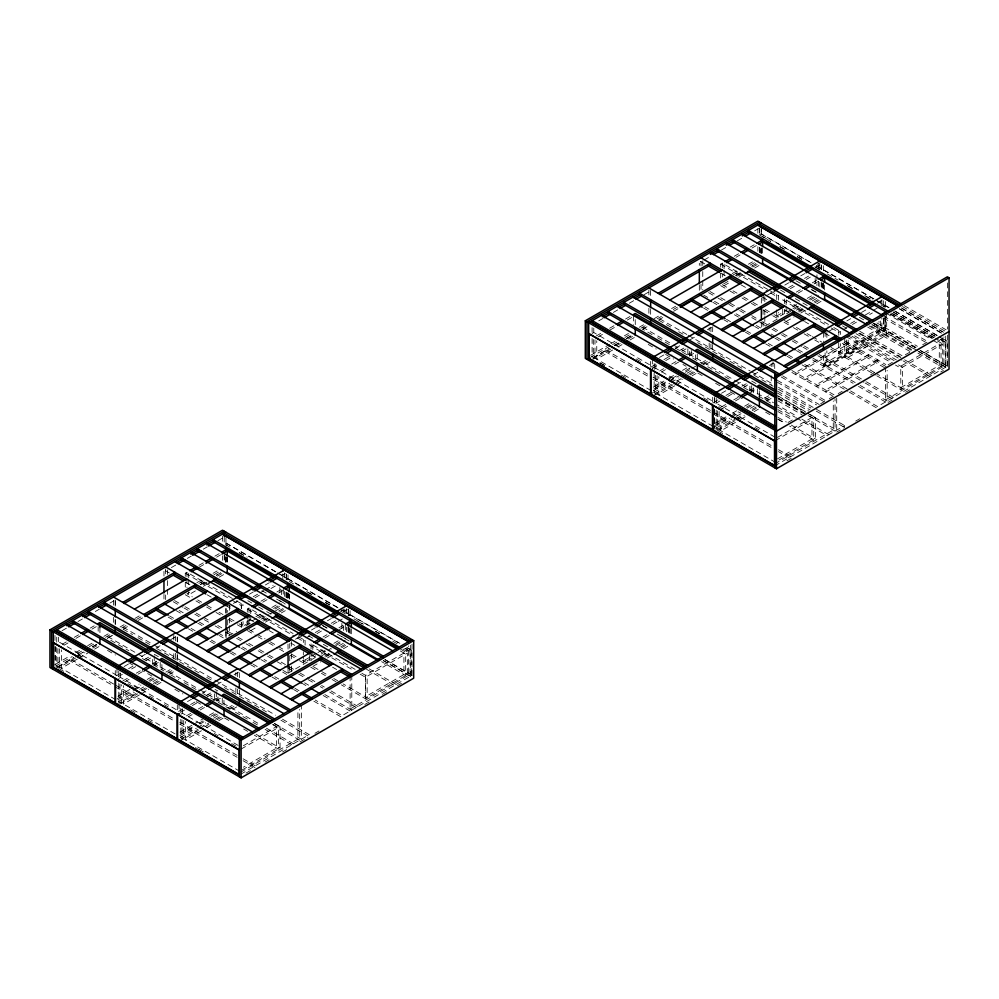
<?xml version="1.0" encoding="UTF-8"?>
<svg xmlns="http://www.w3.org/2000/svg" width="999" height="999" viewBox="0 0 999 999"><rect width="100%" height="100%" fill="white"/><g stroke="black" fill="none" stroke-linecap="round" stroke-linejoin="round"><path stroke-width="0.75" stroke-dasharray="5 3.75" d="M62.063 630.706L67.383 627.634M78.022 621.49L83.342 618.418M95.317 611.5L99.313 609.203M109.952 603.059L113.948 600.749M171.391 567.582L176.711 564.51M187.362 558.366L191.346 556.056M203.321 549.15L207.317 546.84M217.957 540.696L223.289 537.624M598.751 320.854L602.747 318.544M613.386 312.4L618.706 309.328M629.358 303.184L634.677 300.112M643.993 294.73L650.649 290.896M704.095 260.027L710.751 256.194M721.39 250.05L726.71 246.965M737.362 240.821L742.682 237.75M754.657 230.844L758.653 228.534M229.932 547.202L224.188 543.881L225.861 542.919L278.471 573.289M759.552 234.79L761.226 233.828L811.138 262.65M275.674 571.89L226.149 543.306L224.475 544.268L227.16 545.816M116.945 675.411L58.404 641.62L56.731 642.594L56.731 636.713M592.095 333.504L593.781 332.53L652.31 366.321M62.288 644.243L66.271 641.932M74.251 637.337L79.558 634.265M90.197 628.121L94.181 625.824M185.277 576.298L185.277 573.226L186.963 572.265L235.04 600.012M198.913 565.359L204.233 562.287M214.86 556.156L220.18 553.084M596.328 335.914L601.635 332.842M609.615 328.246L614.922 325.174M625.561 319.031L630.869 315.971M720.641 267.208L720.641 264.136L722.327 263.174L769.068 290.16M734.277 256.268L739.597 253.197M750.224 247.065L754.208 244.755M64.048 645.254L68.032 642.956M76.011 638.349L81.319 635.277M91.945 629.145L99.925 624.537M199.35 567.132L204.658 564.073M216.621 557.167L220.604 554.87M598.089 336.925L603.396 333.866M610.039 330.02L616.683 326.186M627.322 320.055L635.289 315.447M736.038 257.28L740.022 254.982M751.985 248.077L757.304 245.005M55.345 664.36L70.167 655.806M75.562 652.697L79.608 650.361M87.7 645.691L95.792 641.021M103.871 636.351L109.266 633.229M120.055 627.01L124.101 624.675M134.877 618.443L140.272 615.334M196.89 582.642L202.285 579.532M213.074 573.301L217.12 570.966M590.709 355.282L609.577 344.38M610.926 343.606L614.972 341.271M624.412 335.814L628.458 333.479M639.235 327.26L644.63 324.138M654.07 318.693L660.814 314.797M671.59 308.579L675.636 306.243M732.255 273.551L740.346 268.881M748.438 264.211L752.484 261.875M55.669 666.108L72.278 656.53M77.235 653.658L82.917 650.374M89.373 646.653L94.893 643.468M105.532 637.325L111.239 634.028M121.728 627.971L128.471 624.075M136.563 619.417L141.945 616.296M198.901 583.416L204.233 580.344M213.998 574.7L221.903 570.142M590.347 357.417L611.251 345.342M612.599 344.568L616.957 342.058M624.937 337.45L630.257 334.378M640.896 328.234L646.228 325.162M657.092 318.881L662.487 315.771M673.276 309.54L677.31 307.205M732.941 275.1L739.597 271.253M750.112 265.172L758.216 260.502M57.255 667.132L73.526 657.742M78.921 654.62L84.303 651.51M92.395 646.84L96.441 644.505M111.276 635.951L107.23 638.286L128.871 650.711M123.401 628.945L127.447 626.61M138.237 620.379L143.631 617.27M200.25 584.577L204.296 582.242M216.421 575.237L220.592 572.827L216.633 575.212M592.619 358.042L608.891 348.651M614.285 345.542L618.319 343.206M626.41 338.536L631.805 335.414M652.085 334.603L642.644 329.158L647.989 326.074M658.766 319.855L662.812 317.52M673.601 311.288L678.995 308.179M735.614 275.487L741.008 272.377M751.785 266.146L755.956 263.736L751.997 266.121M58.067 666.758L74.026 657.542M75.362 656.768L83.342 652.16M92.657 646.79L96.653 644.48M112.612 635.264L107.293 638.336L107.28 636.313L136.963 653.446M200.662 584.427L204.658 582.13M593.431 357.667L609.402 348.451M614.722 345.379L618.706 343.069M626.698 338.461L632.017 335.389M642.657 329.245L647.976 326.173M736.026 275.337L741.345 272.265M75.574 658.054L57.954 668.231L57.954 648.276M76.911 657.292L84.878 652.684M92.845 648.089L96.841 645.791M189.61 592.22L186.963 593.756L192.295 596.84M202.897 584.552L206.893 582.242M217.52 576.111L222.827 573.039M610.938 348.976L593.319 359.141L593.319 339.185M616.258 345.904L620.242 343.606M628.209 338.998L633.528 335.926M723.651 283.903L728.97 280.831M736.937 276.224L742.257 273.152M752.884 267.02L759.527 263.187M77.335 659.078L61.389 668.281L61.389 649.862M78.659 658.304L87.962 652.934M94.605 649.1L99.925 646.028M195.354 590.933L188.711 594.767L188.711 591.695M203.334 586.326L207.317 584.028M219.28 577.122L227.248 572.527M612.699 349.987L596.753 359.19L596.753 340.771M618.019 346.915L622.002 344.618M629.969 340.01L635.289 336.95M724.075 285.677L730.731 281.843M738.698 277.247L742.682 274.937M754.645 268.032L762.612 263.436M817.607 264.111L821.603 261.813M124.101 666.533L129.433 663.461M141.408 656.543L145.392 654.245M156.044 648.101L160.027 645.791M170.679 639.647L175.999 636.575M233.441 603.408L238.761 600.337M249.413 594.193L253.396 591.883M265.372 584.977L269.368 582.667M281.343 575.749L285.327 573.451M659.477 357.442L664.797 354.37M675.436 348.226L680.756 345.154M690.072 339.772L696.728 335.939M707.367 329.782L711.363 327.485M767.482 295.092L772.801 292.008M784.777 285.102L788.76 282.792M800.736 275.886L804.732 273.576M815.371 267.432L820.703 264.36M116.621 675.599L120.604 673.301M128.584 668.706L133.891 665.634M144.518 659.49L148.514 657.192M253.247 596.728L258.566 593.656M259.89 592.882L263.873 590.584M265.21 589.822L273.177 585.214M650.636 367.295L657.305 363.449M663.948 359.615L671.915 355.007M679.882 350.399L683.878 348.102M788.611 287.637L793.93 284.565M804.557 278.421L808.541 276.124M118.382 676.623L122.365 674.313M131.668 668.943L135.652 666.645M146.279 660.514L151.598 657.442M232.018 600.212L241.371 605.606L243.044 604.645L243.044 609.253M255.007 597.739L260.314 594.667M270.954 588.536L276.261 585.464M286.039 579.807L287.712 578.846L277.01 572.664M652.409 368.294L657.729 365.222M665.696 360.627L671.016 357.555M681.643 351.423L686.962 348.351M778.408 300.162L778.408 295.554L776.735 296.516L766.058 290.347M790.371 288.649L794.355 286.351M806.318 279.445L810.301 277.148M118.781 678.408L120.454 677.447L178.996 711.238M654.145 369.318L655.819 368.356L714.36 402.147L714.36 394.805M123.014 680.831L128.322 677.759M136.301 673.151L140.285 670.853M152.248 663.948L157.555 660.888M247.327 612.125L247.327 609.053L249.013 608.079L293.082 633.528M260.964 601.186L266.283 598.114M276.91 591.97L280.894 589.672M659.702 370.966L663.686 368.668M671.665 364.061L676.972 361.001M687.612 354.857L692.919 351.798M828.446 324.438L784.377 298.988L782.692 299.962L828.096 326.173M796.328 292.095L800.311 289.785M812.274 282.879L817.594 279.82M124.775 681.842L130.082 678.771M138.062 674.175L143.369 671.103M153.996 664.972L160.639 661.126M262.725 602.197L268.044 599.125M278.671 592.994L283.978 589.922M661.463 371.99L665.446 369.68M674.75 364.31L678.733 362.013M689.36 355.881L696.003 352.035M798.089 293.107L803.408 290.035M814.035 283.903L819.355 280.831M117.944 696.328L129.907 689.422M131.231 688.661L139.211 684.053M147.178 679.457L151.161 677.147M250.587 619.755L241.283 625.124L241.283 622.052M255.906 616.683L263.873 612.075M271.853 607.479L279.82 602.872M653.309 387.237L663.948 381.106M669.255 378.034L674.575 374.962M682.542 370.367L687.861 367.295M776.648 316.034L787.287 309.89M792.594 306.83L796.578 304.52M807.217 298.389L813.86 294.555M117.045 698.875L131.668 690.446M132.992 689.672L140.971 685.077M148.938 680.469L154.258 677.397L142.233 670.466M237.362 624.787L241.371 627.11L243.044 626.136L243.044 621.528M244.38 625.374L256.331 618.468M257.667 617.694L261.651 615.396M273.601 608.491L281.581 603.896M653.746 389.023L667.032 381.356M672.339 378.284L676.335 375.986M685.626 370.617L689.622 368.306L682.941 364.46M772.726 315.696L776.735 318.019L791.695 309.378M793.031 308.604L797.015 306.306M808.978 299.4L816.945 294.805M117.932 699.787L133.891 690.571M135.227 689.797L141.883 685.951M149.862 681.343L155.182 678.271M165.822 672.127L171.154 669.055M228.596 635.888L236.576 631.281M245.891 625.911L253.871 621.291M259.191 618.219L263.187 615.921M275.162 609.003L281.818 605.169M653.296 390.696L667.931 382.242M669.255 381.481L678.571 376.099M685.227 372.252L690.546 369.18M691.882 368.419L695.866 366.109M701.198 363.037L706.518 359.965M765.284 326.036L777.259 319.118M786.575 313.748L793.231 309.902M794.555 309.128L798.551 306.83M810.526 299.912L818.506 295.304M118.357 701.573L134.328 692.344M139.648 689.273L143.631 686.975M152.947 681.593L156.943 679.295M167.582 673.151L172.914 670.067M260.951 619.243L268.943 614.635M270.267 613.861L274.263 611.563M275.587 610.789L280.919 607.717M653.721 392.482L669.692 383.254M671.016 382.492L678.995 377.884M686.987 373.276L692.307 370.204M702.946 364.061L708.279 360.989M796.315 310.152L801.648 307.08M812.287 300.936L818.943 297.09M136.076 693.368L118.781 703.346L118.781 683.416M141.408 690.297L145.392 687.986M153.384 683.378L158.704 680.307M169.343 674.163L173.339 671.852M262.712 620.254L266.708 617.956M278.684 611.038L284.003 607.966M654.145 394.255L671.44 384.278M676.773 381.206L682.092 378.134M688.748 374.288L694.068 371.216M706.043 364.298L710.027 362M798.076 311.164L803.396 308.092M814.048 301.948L818.031 299.638M120.005 704.058L137.625 693.88M142.944 690.821L146.928 688.511M154.895 683.915L160.215 680.843M263.624 621.141L268.943 618.069M279.57 611.937L283.554 609.627M672.989 384.79L655.369 394.967L655.369 375.012M674.325 384.028L682.292 379.42M690.259 374.825L695.579 371.753L703.596 376.373M798.988 312.05L802.971 309.752M814.934 302.847L822.901 298.239M139.385 694.904L123.439 704.108L123.439 685.676M140.709 694.13L148.689 689.535M156.656 684.927L161.975 681.855M250.761 630.594L257.405 626.76M265.384 622.152L270.692 619.093M281.331 612.949L285.314 610.651M674.75 385.814L658.803 395.017L658.803 376.586M676.073 385.04L682.717 381.206M692.02 375.836L696.003 373.539M786.126 321.503L794.105 316.895M800.748 313.062L806.056 310.002M816.695 303.858L822.002 300.786M340.297 611.326L344.293 609.028M187.487 701.585L191.483 699.288M202.123 693.144L206.119 690.833M216.758 684.69L223.414 680.843M234.053 674.7L239.373 671.628M295.492 639.235L299.488 636.925M311.463 630.019L315.447 627.709M327.422 620.791L331.418 618.493M343.394 611.575L347.377 609.278M721.515 393.269L726.847 390.197M736.163 384.815L742.806 380.981M753.458 374.825L758.778 371.753M769.417 365.609L774.737 362.537M828.196 331.68L834.852 327.834M846.827 320.929L850.811 318.619M861.463 312.475L868.106 308.629M877.422 303.259L882.741 300.187M178.671 711.425L182.655 709.128M190.622 704.52L195.941 701.46M206.568 695.316L210.564 693.019M305.994 637.911L309.977 635.614M315.297 632.542L320.617 629.482M331.243 623.339L336.551 620.267M712.687 403.121L718.019 400.037M725.998 395.429L731.305 392.37M741.932 386.226L747.252 383.154M850.661 323.451L854.644 321.154M865.271 315.022L871.915 311.188M873.251 310.414L877.234 308.117M180.432 712.449L184.415 710.139M192.382 705.544L197.702 702.472M207.005 697.102L213.649 693.269M305.095 645.067L305.095 640.471L303.421 641.433L292.732 635.264M317.058 633.566L322.365 630.494M333.004 624.363L336.988 622.052M338.311 621.291L342.295 618.993M348.089 615.634L349.762 614.672L340.397 609.265M715.796 403.359L719.779 401.049M727.747 396.453L733.066 393.381M743.693 387.237L747.677 384.94M840.459 334.453L840.459 331.381L838.785 332.342L829.432 326.948M843.119 329.845L847.102 327.535M852.422 324.475L856.405 322.165M869.692 314.498L872.352 312.962M883.453 306.543L885.126 305.582L875.761 300.175M348.476 615.859L350.149 614.897L399.675 643.481M883.84 306.768L885.526 305.806L889.535 308.117M180.831 714.235L182.505 713.274L239.71 746.29M186.388 715.883L191.708 712.811M198.351 708.978L203.659 705.906M212.962 700.536L219.605 696.703M355.132 669.355L311.051 643.905L309.378 644.879L353.446 670.317M323.014 637L326.998 634.702M338.961 627.797L342.944 625.499M721.753 406.793L725.736 404.495M733.716 399.887L739.023 396.828M749.662 390.684L753.646 388.386M188.149 716.895L192.133 714.597M200.1 710.002L205.419 706.93M216.046 700.786L224.026 696.191M324.775 638.024L330.095 634.952M339.385 629.582L346.029 625.749M722.19 408.579L727.497 405.507M735.476 400.911L739.46 398.601M750.087 392.47L759.39 387.1L759.39 397.839M179.995 732.155L191.958 725.249M193.282 724.487L202.585 719.118M209.228 715.284L214.548 712.212M316.621 653.271L303.334 660.951L303.334 656.343M317.957 652.509L323.264 649.437M333.903 643.306L341.87 638.698M714.035 423.838L727.322 416.158M732.642 413.087L736.625 410.789M744.592 406.193L749.912 403.121M838.698 351.86L877.234 329.608L877.234 321.928M180.432 733.94L193.719 726.261M199.026 723.201L203.022 720.891M210.989 716.295L216.308 713.224M299.413 660.614L303.421 662.924L315.721 655.819M321.041 652.759L325.025 650.449M335.652 644.318L340.971 641.246M714.46 425.611L729.083 417.182M730.406 416.408L738.386 411.813M746.353 407.205L750.336 404.907M830.768 349.213L838.785 353.833L880.668 329.658L880.668 320.442M179.982 735.614L194.618 727.16M199.937 724.088L203.933 721.778M213.237 716.408L217.233 714.098M227.872 707.954L233.204 704.882M287.987 673.251L315.921 657.117M321.241 654.045L330.557 648.676M335.876 645.604L345.192 640.222M714.01 427.285L729.982 418.069M731.305 417.295L740.621 411.925M747.277 408.079L752.597 405.007M764.572 398.102L768.568 395.791M823.351 364.16L881.892 330.357L881.892 318.094M872.751 324.875L883.453 331.056L885.126 330.082L885.126 317.832M180.407 737.387L196.378 728.171M197.702 727.409L205.682 722.801M213.674 718.194L218.993 715.109M229.633 708.965L234.952 705.893M321.678 655.831L326.998 652.759M338.973 645.841L344.293 642.769M715.771 428.296L731.743 419.081M737.062 416.009L741.046 413.711M750.361 408.329L754.357 406.019M764.997 399.875L770.329 396.803M883.84 319.018L883.84 331.281L885.526 330.307L918.98 349.625M180.831 739.173L198.127 729.195M199.463 728.421L208.779 723.039M215.434 719.205L219.418 716.895M232.73 709.215L236.713 706.917M324.762 656.081L330.082 653.009M340.734 646.865L344.717 644.555M717.532 429.32L734.827 419.33M736.163 418.569L742.806 414.722M752.122 409.34L756.118 407.043M766.757 400.899L772.077 397.827M198.351 730.481L182.055 739.884L182.055 719.917M204.995 726.635L208.978 724.337M216.945 719.73L222.265 716.67L230.282 721.29M325.674 656.967L329.658 654.657M341.621 647.764L345.604 645.454M717.419 430.794L735.039 420.616M736.375 419.855L744.342 415.247M752.309 410.651L756.305 408.341M844.742 337.325L844.742 357.28L886.625 333.104M201.436 730.719L185.489 739.934L185.489 721.503M206.756 727.659L210.739 725.349M218.706 720.754L224.026 717.682M312.812 666.42L320.791 661.813M327.435 657.979L334.078 654.145M343.381 648.776L348.688 645.704M735.476 422.402L720.853 430.844L720.853 413.948M740.783 419.33L746.103 416.258M754.07 411.663L759.39 408.591M788.036 422.452L796.016 417.844M820.654 403.721L824.699 401.386M829.282 398.638L833.278 396.328M838.173 393.594L842.219 391.258M870.529 374.925L874.575 372.59M888.061 364.797L893.456 361.688M905.356 354.72L910.976 351.573M922.651 344.73L928.021 341.733L884.852 316.808M243.381 745.716L276.598 726.535L276.598 748.039L243.381 767.207M402.909 649L406.905 651.311L408.579 650.337M777.409 437.4L811.962 417.445L811.962 438.948L774.749 460.427M935.613 338.374L942.269 342.22L943.943 341.246M404.682 648.314L410.04 651.398L411.713 650.436L411.713 674.937L410.04 675.911L383.279 660.451M940.059 339.223L945.404 342.32L947.077 341.346L947.077 365.846L945.404 366.82L918.643 351.361M241.146 749.038L280.032 726.585L280.032 748.076L241.146 770.529M360.127 674.175L365.472 677.26L407.355 653.071L407.355 674.575L365.472 698.751L341.433 684.877M775.187 440.709L815.396 417.495L815.396 438.998L775.187 462.212L719.093 429.82L719.093 411.401M876.797 375.786L900.836 389.66L942.719 365.484L942.719 343.981L900.836 368.169L895.491 365.085M900.748 387.674L939.285 365.434L939.285 343.943L900.748 366.183L900.836 389.66M240.697 772.202L297.914 739.173L297.914 710.027M350.037 709.078L408.579 675.274L408.579 645.928M774.737 463.873L833.278 430.082L833.278 400.936M885.401 399.987L943.943 366.183L943.943 336.85M240.771 774.188L309.253 734.652L282.28 719.068M774.812 465.859L844.617 425.562L844.617 427.497L836.712 432.067M850.586 390.959L877.572 406.543L947.377 366.233L920.391 350.661M246.041 773.076L251.586 769.879M265.06 762.1L269.106 759.764M282.592 751.985L286.638 749.65M300.025 741.907L307.942 737.349M314.947 733.303L318.993 730.968M364.822 704.495L370.217 701.385M382.355 694.38L387.749 691.271M397.502 685.639L401.461 683.353M786.95 460.789L792.344 457.679M855.706 421.091L859.752 418.756M888.061 402.422L892.107 400.087M905.581 392.295L910.976 389.185M940.783 371.978L943.418 370.454M904.207 305.632L946.028 329.77M902.534 306.606L945.703 331.518M901.373 307.867L943.943 332.442L942.269 333.404L899.699 308.828M901.997 308.466L942.457 331.83M899.3 308.841L942.457 333.766M816.533 265.759L889.372 307.817M894.767 310.926L940.633 337.412M941.982 338.186L947.377 341.296L945.703 342.27L939.947 338.948M761.513 234.216L811.038 262.799M816.383 265.896L823.076 269.755M823.563 270.042L874.425 299.4M894.892 311.213L937.711 335.939M939.048 336.713L947.077 341.346M762.637 236.576L770.616 241.184M779.932 246.566L785.251 249.638M797.314 256.606L802.721 259.715M814.859 266.721L820.254 269.842M827.347 273.938L837.986 280.082M847.227 285.414L852.622 288.536M864.759 295.542L872.577 300.05M880.956 304.882L887.699 308.778M893.094 311.9L938.623 338.174M759.839 235.177L770.554 241.358M779.919 246.765L785.276 249.862M797.314 256.818L802.672 259.902M816.046 267.632L820.067 269.955M848.663 286.463L852.671 288.773M866.058 296.503L871.415 299.588M893.218 312.175L934.702 336.139M893.044 313.798L934.277 337.612M891.37 313.049L934.527 337.974M890.633 313.911L936.038 340.135M937.374 340.896L942.719 343.981M890.022 314.198L931.83 338.349M886.288 313.336L931.692 339.56M933.029 340.322L941.046 344.955L941.046 366.446L917.007 352.572M883.503 317.969L925.324 342.108M876.922 322.939L917.394 346.303M874.225 323.326L916.046 347.465M873.089 323.127L885.126 330.082M920.316 350.399L947.077 365.846M873.188 323.401L919.043 349.875M812.037 289.822L818.73 293.681M883.84 331.281L917.307 350.587M795.916 280.731L800.349 283.279M811.138 289.51L815.946 292.295M859.302 317.32L865.097 320.667M871.84 324.563L917.344 350.836M918.68 351.598L946.028 367.395M870.978 325.999L878.995 330.619L878.995 321.416M911.662 349.488L884.952 334.066L884.952 314.111M869.055 325.924L912.224 350.849M867.706 327.085L910.876 351.998M859.777 331.281L902.946 356.206M859.777 333.216L900.249 356.581M858.715 333.316L903.221 359.016M904.57 359.79L931.555 375.374L931.555 377.31L903.221 360.951M780.469 290.085L785.876 293.194M795.316 298.651L807.454 305.657M842.519 325.899L846.565 328.246M856.018 333.691L901.872 360.177M854.62 335.826L896.428 359.965M851.922 336.201L895.079 361.126M770.404 290.921L778.408 295.554M833.778 327.522L840.459 331.381M847.751 335.589L893.168 361.8M898.501 364.885L902.509 367.195L902.509 388.698L875.798 373.276M720.641 264.136L764.722 289.585M846.078 336.551L890.146 362M845.341 341.183L885.801 364.548M843.993 342.332L887.149 367.257M704.732 263.873L699.325 260.751L699.325 265.359M720.916 273.214L726.31 276.336M741.146 284.902L746.54 288.012M762.724 297.352L766.782 299.688M784.315 309.815L788.361 312.15M804.545 321.503L808.591 323.838M824.774 333.179L830.169 336.301M842.319 343.306L885.476 368.231M722.327 284.665L727.659 287.749M733.004 290.834L737.012 293.144M743.693 297.003L751.698 301.623M753.034 302.397L758.378 305.482M765.059 309.34L773.064 313.961M774.4 314.735L778.408 317.045L778.408 312.437M784.377 320.492L791.046 324.338M796.39 327.422L800.399 329.745M807.08 333.591L811.076 335.914M812.412 336.675L821.765 342.083M831.118 347.477L840.459 352.872L840.459 343.656M874.462 372.502L846.428 356.318L846.428 336.351M720.641 285.627L728.658 290.259M729.994 291.034L736.675 294.88M742.02 297.964L750.024 302.597M751.36 303.371L755.369 305.682M763.386 310.302L771.39 314.935M784.028 322.227L792.045 326.848M793.381 327.622L798.725 330.706M804.07 333.791L809.402 336.875M814.747 339.96L818.755 342.27M844.742 357.28L875.461 375.012M709.939 291.483L715.334 294.605M720.729 297.714L728.82 302.385M730.169 303.172L739.622 308.616M740.971 309.403L746.365 312.512M751.76 315.634L761.201 321.079M762.549 321.865L767.944 324.975M773.338 328.084L781.43 332.767M782.779 333.541L788.174 336.651M793.568 339.772L803.009 345.217M804.37 346.004L808.416 348.339M819.205 354.57L865.059 381.044M866.408 381.83L893.393 397.402M708.591 292.645L716.683 297.315M718.031 298.089L723.426 301.211M728.82 304.32L738.261 309.777M739.622 310.552L745.017 313.674M751.76 317.57L758.503 321.453M759.852 322.24L766.595 326.136M771.99 329.245L780.082 333.916M781.43 334.702L785.476 337.038M792.219 340.921L801.66 346.378M803.009 347.153L807.067 349.5M817.856 355.719L863.71 382.205M865.059 382.979L893.393 399.338M703.708 295.092L707.754 297.427M714.497 301.323L719.892 304.433M736.076 313.786L740.122 316.121M756.305 325.462L761.713 328.584M771.153 334.028L775.199 336.363M776.548 337.15L781.942 340.259M798.126 349.613L803.521 352.722M812.961 358.179L858.828 384.652M860.176 385.427L887.149 401.011L887.149 370.329M712.824 302.285L716.87 304.62M734.402 314.747L738.448 317.083M754.632 326.436L758.678 328.771M774.874 338.112L780.269 341.233M796.453 350.574L801.847 353.683M812.637 359.915L853.109 383.279M858.503 386.401L885.476 401.973L885.401 367.769M704.907 306.855L708.953 309.19M726.485 319.318L730.544 321.653M746.728 330.994L750.773 333.329M768.306 343.456L772.352 345.791M788.536 355.132L792.582 357.48M804.732 364.485L849.237 390.184M703.558 308.004L707.604 310.339M723.788 319.692L727.834 322.028M745.379 332.155L749.425 334.49M765.609 343.831L771.003 346.953M787.187 356.293L791.233 358.629M802.035 364.86L847.889 391.333M849.237 392.12L877.572 408.466L877.572 406.543M791.87 370.492L834.015 394.83M791.87 372.427L832.342 395.791M782.592 375.849L825.761 400.774M781.243 376.998L824.412 401.923M777.422 380.394L819.242 404.533M777.422 382.317L816.545 404.907M686.8 334.44L658.466 318.082L658.466 320.017L673.314 328.584M688.149 335.214L750.199 371.041M751.548 371.828L773.126 384.278M778.521 387.4L844.617 425.562M678.708 331.705L684.103 334.815M697.589 342.607L724.562 358.179M729.969 361.301L742.107 368.306M754.245 375.312L773.126 386.213M778.521 389.335L810.901 408.029M816.295 411.138L843.268 426.71M777.597 391.196L809.964 409.89M777.597 393.131L808.616 411.039M777.996 395.904L808.715 413.648M810.052 414.41L815.396 417.495M751.723 381.069L757.13 384.178M774.662 394.305L805.681 412.225M807.03 412.999L836.712 430.132L836.712 396.378M777.659 397.652L804.37 413.062M809.714 416.146L813.723 418.469L813.723 439.96L789.685 426.086M778.383 398.389L806.705 414.747M808.054 415.522L835.039 431.093L835.039 398.876M777.821 398.851L803.446 413.648M777.821 400.786L802.097 414.81M642.644 327.222L672.327 344.355M673.676 345.13L733.029 379.395M734.377 380.182L773.488 402.759M774.837 403.546L796.428 416.009M801.822 419.118L828.795 434.69M657.492 337.724L669.63 344.73M675.024 347.852L687.162 354.857M692.557 357.967L719.542 373.551M724.937 376.66L730.331 379.782M743.818 387.562L751.91 392.232M758.653 396.128L770.791 403.146M777.534 407.03L795.079 417.157M796.428 417.944L827.447 435.851M777.984 409.665L792.819 418.231M777.984 411.588L791.47 419.38M777.996 417.407L786.313 421.99M791.358 425.112L815.396 438.998M778.209 419.243L784.964 423.139M648.214 344.405L656.231 349.038M665.584 354.433L673.588 359.053M715.609 383.316L720.953 386.401M730.306 391.795L742.319 398.738M765.646 412.2L770.978 415.284M777.659 419.143L784.34 423.002M775.074 437.2L717.869 404.183L717.869 399.775M636.201 358.966L641.595 362.088M668.781 377.772L674.1 380.844M703.646 397.902L709.04 401.024M718.855 406.68L724.175 409.752M736.151 416.67L741.47 419.742M754.907 427.497L758.953 429.832M647.652 374.175L604.482 349.25L604.482 351.186L647.652 376.111M653.046 377.285L773.101 446.603M778.496 449.712L790.634 456.73L790.634 458.666L778.496 451.648M653.046 379.22L773.101 448.539M651.086 390.559L594.992 358.179L594.992 339.747M713.136 426.386L657.042 394.006L657.042 375.574M599.999 362.787L605.357 365.871M621.415 375.149L625.424 377.46M718.656 431.281L722.664 433.603M599.999 362.999L605.344 366.084M279.82 574.075L337.824 607.554M343.219 610.676L399.875 643.381M406.618 647.277L412.013 650.386L410.339 651.36L404.583 648.039M288.199 579.133L339.061 608.491M407.704 648.114L411.713 650.436M239.248 552.572L247.228 557.18M289.323 581.493L297.028 585.938M306.618 591.47L311.938 594.542M325.349 602.297L330.744 605.406M341.208 611.438L348.289 615.534M354.033 618.856L363.349 624.225M375.262 631.106L380.656 634.228M392.794 641.233L398.189 644.355M239.198 552.772L244.555 555.856M307.942 592.457L311.95 594.78M325.337 602.497L330.694 605.594M357.854 621.266L363.199 624.363M375.249 631.318L380.594 634.402M400.674 649.225L407.355 653.071M400.337 650.961L405.681 654.045L405.681 675.536L381.643 661.663M384.952 659.49L411.713 674.937M385.027 659.752L412.013 675.324L342.207 715.621L315.222 700.049M279.345 600.449L284.703 603.546M322.665 625.461L328.009 628.546M341.396 636.276L345.417 638.598M261.888 590.584L267.682 593.93M276.573 599.063L285.214 604.058M322.602 625.636L328.384 628.97M337.287 634.115L350.05 641.483M383.316 660.689L410.664 676.485M369.205 668.88L396.191 684.465M247.802 600.724L251.86 603.059M258.604 606.955L265.347 610.851M266.696 611.625L273.439 615.521M308.504 635.776L313.898 638.885M323.351 644.343L331.443 649.013M366.508 669.255L394.842 685.614M236.363 600.786L243.044 604.645M298.414 636.613L305.095 640.471M361.8 673.201L367.145 676.286L367.145 697.789L343.107 683.903M185.277 573.226L230.682 599.437M247.327 609.053L291.396 634.49M230.394 606.256L227.697 604.707L227.697 612.375M165.31 570.629L169.368 572.964M185.552 582.305L190.946 585.414M207.13 594.767L211.176 597.102M226.011 605.669L232.755 609.565M248.951 618.905L252.997 621.241M269.181 630.594L273.227 632.929M290.759 643.056L294.805 645.391M311.001 654.732L316.396 657.841M332.58 667.195L336.626 669.53M197.64 599.924L201.648 602.235M206.993 605.319L213.661 609.178M219.006 612.262L223.014 614.572M229.695 618.431L237.7 623.051M239.036 623.826L243.044 626.136M249.013 629.582L255.682 633.428M257.018 634.203L265.035 638.836M270.379 641.92L277.048 645.766M278.384 646.54L285.065 650.399M291.745 654.245L297.078 657.33M302.422 660.414L305.095 661.962L305.095 657.354M313.723 666.945L320.404 670.804M321.74 671.565L328.421 675.424M333.766 678.508L337.762 680.819M185.277 594.717L190.622 597.802M195.966 600.886L199.975 603.209M206.656 607.055L214.66 611.688M215.996 612.449L221.341 615.534M228.022 619.392L232.018 621.703M247.327 630.544L256.681 635.938M258.017 636.713L262.025 639.023M268.694 642.881L278.047 648.276M279.383 649.05L284.727 652.135M290.072 655.219L298.077 659.839M310.714 667.145L316.059 670.229M321.403 673.314L325.412 675.624M332.08 679.482L336.089 681.793M174.575 600.574L184.016 606.031M185.364 606.805L189.41 609.14M196.154 613.036L211.001 621.603M217.745 625.499L221.79 627.834M227.185 630.943L232.58 634.065M237.974 637.175L243.369 640.297M248.763 643.406L252.809 645.741M259.553 649.637L267.645 654.308M268.993 655.094L273.052 657.429M281.144 662.1L287.887 665.996M289.235 666.77L294.63 669.892M300.025 673.001L309.465 678.458M310.814 679.233L314.86 681.568M321.603 685.464L324.3 687.025M331.044 690.921L358.029 706.493L358.029 708.428L329.695 692.07M173.227 601.735L182.667 607.18M184.016 607.966L188.062 610.302M194.805 614.198L202.897 618.868M204.246 619.642L209.653 622.764M215.047 625.874L220.442 628.995M225.836 632.105L229.882 634.44M236.626 638.336L244.718 643.006M246.066 643.793L251.461 646.902M258.204 650.799L262.25 653.134M267.645 656.243L271.691 658.578M277.098 661.7L286.538 667.145M287.887 667.931L291.933 670.267M298.676 674.163L306.768 678.833M308.117 679.607L313.511 682.729M320.254 686.625L322.952 688.174M179.133 610.414L183.179 612.749M199.363 622.09L204.758 625.212M218.244 632.991L226.348 637.674M242.532 647.015L246.578 649.35M264.111 659.477L266.808 661.038M282.992 670.379L288.386 673.488M304.583 682.841L308.629 685.177M324.812 694.517L351.785 710.102L351.785 676.348M176.111 610.601L182.854 614.497M197.69 623.064L203.084 626.173M219.268 635.526L223.314 637.861M240.859 647.976L244.905 650.324M261.089 659.665L266.483 662.774M282.667 672.127L286.713 674.462M301.561 683.029L308.304 686.925M323.139 695.491L350.112 711.063L350.112 677.322M169.543 615.946L173.589 618.281M191.121 628.408L195.167 630.744M211.363 640.084L215.409 642.419M231.593 651.773L236.988 654.882M253.172 664.223L257.218 666.558M274.762 676.685L278.808 679.02M294.992 688.373L299.038 690.709M168.194 617.095L172.24 619.43M188.424 628.783L193.818 631.892M210.015 641.246L215.409 644.355M230.245 652.921L234.29 655.257M250.474 664.61L255.869 667.719M272.065 677.06L277.46 680.182M293.644 689.522L297.69 691.857M313.873 701.211L340.859 716.783M123.102 627.172L152.785 644.305M154.133 645.092L213.486 679.357M214.835 680.132L275.537 715.184M123.102 629.108L132.555 634.565M137.949 637.674L151.436 645.466M156.831 648.576L201.348 674.275M206.743 677.397L212.138 680.506M224.275 687.524L268.793 713.224M280.931 720.229L307.904 735.801M274.688 723.501L280.032 726.585M154.308 654.333L158.366 656.668M215.01 689.385L217.707 690.933M274.363 723.651L301.348 739.223L301.348 705.469M273.014 724.475L278.359 727.559L278.359 749.05L254.32 735.177M272.69 724.612L299.675 740.184L299.675 709.502M138.312 654.22L199.013 689.273M200.362 690.047L259.715 724.312M266.458 728.209L293.431 743.78L293.431 745.716L265.11 729.37M142.358 658.491L146.403 660.826M153.147 664.722L163.936 670.953M170.679 674.849L178.771 679.52M184.166 682.642L197.665 690.421M203.059 693.543L230.032 709.115M235.427 712.237L247.565 719.243M252.972 722.352L258.366 725.474M255.994 734.203L280.032 748.076M107.517 650.411L115.522 655.044M128.883 662.749L132.892 665.059M174.9 689.322L182.917 693.955M196.266 701.66L201.611 704.745M243.631 729.008L247.64 731.318M78.022 654.882L82.005 657.18M128.097 683.791L136.076 688.398M149.375 696.078L153.446 698.426M164.236 704.657L168.282 706.992M214.148 733.478L218.194 735.813M231.681 743.593L237.075 746.715M113.636 684.04L69.118 658.341L69.118 660.277L113.636 685.976M114.985 684.827L174.338 719.093M179.733 722.202L237.737 755.694M243.132 758.803L255.269 765.821M114.985 686.763L174.338 721.028M179.733 724.138L237.737 757.629M243.132 760.739L255.269 767.756M115.722 699.65L59.628 667.27L59.628 648.838M175.1 733.928L121.678 703.084L121.678 684.665M239.822 771.29L183.729 738.91L183.729 720.491M59.278 668.781L64.635 671.877M130.607 709.964L135.951 713.049M148.002 720.004L153.359 723.101M199.35 749.65L203.359 751.96M195.404 747.589L200.749 750.674M947.377 282.954L947.377 329.021M947.377 335.164L947.377 368.169M945.703 336.126L945.703 367.207M945.404 342.32L945.404 366.82M942.269 337.812L942.269 342.22M886.625 313.137L886.712 335.077L848.176 357.33L848.176 335.839M885.526 316.521L885.526 330.307M885.414 301.586L885.414 307.854M885.414 317.058L885.414 332.392L826.86 366.196L826.86 350.849M883.653 300.699L883.728 305.482M883.653 319.106L883.653 331.381L823.426 366.146L823.351 351.885M883.453 318.793L883.453 331.056M881.892 299.55L881.892 305.819M880.219 300.524L880.219 303.459M838.698 330.357L838.785 335.414M838.698 342.645L838.785 353.833M826.86 332.442L826.86 338.586M825.112 331.431L825.112 339.111M825.112 352.909L825.112 365.184M824.575 284.99L824.662 290.047M823.563 283.816L823.563 289.947M823.363 265.759L823.363 271.628M823.363 282.767L823.363 290.434M823.426 332.405L823.426 341.608M823.076 283.541L823.076 289.66M822.901 282.892L822.901 289.036M821.89 283.254L821.89 287.849M821.678 265.259L821.678 269.668M821.603 264.872L821.603 269.48M821.603 281.743L821.403 289.098M819.842 263.724L819.842 269.992M819.842 282.267L819.842 286.863M818.618 281.556L818.618 286.151M818.169 263.224L818.169 269.106M816.945 274.837L816.945 285.589M815.184 278.434L815.184 284.578M786.126 300.012L786.126 304.62M786.126 306.156L786.126 313.823M784.377 298.988L784.377 303.596M784.377 309.74L784.377 312.812M782.692 309.178L782.692 315.309M776.648 294.543L776.735 299.588M776.648 309.89L776.735 318.019M774.662 363.624L774.737 368.668M772.989 361.526L772.989 367.669M771.228 363.574L771.228 366.645M771.228 375.849L771.228 385.052M764.809 296.628L764.809 302.759M764.809 310.427L764.809 315.035M764.809 316.558L764.809 325.761M763.061 295.617L763.061 301.748M763.061 309.415L763.061 315.547M763.061 321.678L763.061 326.286M762.612 248.077L762.537 255.307M761.513 248.002L761.513 254.121M761.313 226.998L761.313 234.665M761.313 248.476L761.313 253.072M761.375 298.114L761.3 305.332M761.3 322.202L761.375 328.796M761.226 229.096L761.226 235.115M761.226 248.664L761.226 253.172M760.851 248.601L760.851 253.209M759.839 247.427L759.839 253.559M759.64 227.972L759.64 235.302M759.552 228.134L759.552 235.19M759.552 247.452L759.552 253.709M759.302 391.258L759.302 397.402M757.879 228.671L757.879 233.179M757.879 246.728L757.879 251.236M757.629 389.148L757.629 395.292M753.346 387.812L753.346 393.956M751.673 385.714L751.673 391.858M749.912 386.226L749.912 390.834M724.075 264.186L724.075 268.793M724.075 270.329L724.075 276.473M722.327 263.174L722.327 267.782M722.327 273.913L722.327 276.985M720.641 273.351L720.641 277.959M717.419 410.826L717.419 429.258M716.196 397.802L716.196 405.144M716.196 410.139L716.196 430.082M714.635 409.053L714.635 427.435M714.435 398.389L714.435 402.997M714.435 409.128L714.435 427.535M712.699 326.71L712.612 333.941M712.612 344.68L712.699 351.261M712.687 397.24L712.687 401.973M710.938 327.235L710.938 331.843M710.938 344.106L710.938 350.249M709.178 327.747L709.178 330.819M709.178 343.094L709.178 349.225M702.759 260.801L702.759 265.397M702.759 271.541L702.759 279.208M702.759 280.744L702.759 289.947M701.011 261.313L701.011 265.921M701.011 284.328L701.011 290.472M699.325 285.302L699.325 291.433M697.252 353.896L697.252 361.576M695.579 354.87L695.579 359.465M691.296 350.449L691.296 356.593M689.622 351.423L689.622 356.031M687.861 348.876L687.861 355.007M655.819 363.948L655.819 368.356M654.145 363.449L654.145 371.253M654.145 372.789L654.145 392.732M652.31 358.991L652.384 368.706M650.561 290.447L650.649 297.028M650.649 309.303L650.649 315.434M650.636 361.426L650.636 367.682M648.888 289.885L648.888 296.016M648.888 308.279L648.888 314.423M635.202 319.605L635.289 324.663M633.528 315.971L633.528 325.187M593.781 328.134L593.781 332.53M592.095 327.622L592.095 332.355M592.095 338.499L592.095 356.905M412.013 644.155L412.013 677.26M410.339 645.217L410.339 676.298M410.04 651.398L410.04 675.911M406.905 648.363L406.905 651.311M365.472 677.26L365.472 698.751M351.348 628.821L351.261 636.051M350.05 610.676L350.05 615.409M350.149 628.683L350.149 634.802M349.588 627.797L349.762 634.577M348.364 608.703L348.364 616.046M348.476 628.109L348.476 632.704M348.289 609.79L348.289 615.921M348.289 626.66L348.289 632.804M348.089 626.361L348.089 632.479M346.528 608.641L346.528 614.909M346.528 627.185L346.528 631.78M345.304 624.924L345.304 632.604M344.855 609.615L344.855 612.549M343.631 625.898L343.631 630.506M341.87 623.351L341.87 629.482M312.812 644.929L312.812 649.525M312.812 651.061L312.812 658.741M311.051 643.905L311.051 650.049M311.051 651.585L311.051 660.801M309.378 655.619L309.378 661.763M303.421 659.852L303.421 662.924M303.334 639.447L303.334 642.519M303.334 651.735L303.334 654.807M291.496 641.533L291.496 646.141M291.496 653.808L291.496 659.939M291.496 666.083L291.496 672.215M289.735 643.593L289.735 648.201M289.735 655.856L289.735 665.072M289.735 666.595L289.735 671.203M289.298 594.53L289.298 599.138M289.211 594.08L289.211 598.688M288.199 592.907L288.199 597.502M287.999 574.85L287.999 581.118M287.999 593.394L287.999 597.989M287.987 644.105L288.062 649.163M288.062 667.569L288.062 673.701M287.712 592.632L287.712 598.751M287.537 593.518L287.537 598.114M286.526 592.345L286.526 598.476M286.313 574.35L286.313 578.758M286.238 573.963L286.238 580.107M286.238 592.37L286.238 598.513M286.039 592.07L286.039 598.189M284.478 572.814L284.478 578.696M284.478 591.358L284.478 597.489M283.254 589.11L283.254 595.242M282.804 573.788L282.804 579.657M281.581 590.072L281.581 594.68M279.82 587.524L279.82 593.668M250.761 609.103L250.761 613.711M250.761 615.247L250.761 622.914M249.013 608.079L249.013 612.687M249.013 618.831L249.013 624.974M247.327 619.805L247.327 624.4M241.371 605.606L241.371 608.678M241.371 622.502L241.371 627.11M241.283 603.621L241.283 608.229M239.298 672.714L239.373 677.759M239.373 690.034L239.373 696.178M237.625 672.152L237.625 676.748M237.625 689.023L237.625 693.631M235.864 672.664L235.864 675.736M235.864 688.011L235.864 694.143M229.445 605.719L229.445 610.314M229.445 617.981L229.445 624.125M229.445 625.649L229.445 634.852M227.697 620.042L227.697 635.376M227.248 557.167L227.248 563.311M227.16 556.718L227.16 562.862M226.149 543.306L226.149 546.366M226.149 557.092L226.149 563.211M226.011 608.741L226.011 613.336M226.011 631.743L226.011 637.886M225.949 537.562L225.949 544.892M225.861 556.243L225.861 562.262M225.936 608.279L225.936 612.887M225.936 631.293L225.936 637.424M225.487 557.692L225.487 562.3M224.475 554.994L224.475 562.649M224.263 537.05L224.188 543.881M224.188 555.019L224.188 562.687M223.938 700.349L224.026 705.394M222.515 536.251L222.515 543.781M222.515 555.819L222.515 560.327M222.265 698.239L222.265 704.382M217.982 696.902L217.982 701.51M216.308 691.733L216.308 700.948M214.548 693.781L214.548 699.924M188.711 573.276L188.711 577.884M188.711 579.42L188.711 585.564M186.963 572.265L186.963 576.86M186.963 578.396L186.963 587.612M185.277 582.442L185.277 587.05M182.505 708.865L182.505 713.274M180.831 708.366L180.831 711.563M180.831 719.23L180.831 737.637M178.996 703.895L179.071 712.087M177.322 637.337L177.322 641.945M177.322 655.744L177.322 660.351M177.322 704.869L177.322 712.212M177.248 636.9L177.248 641.495M177.248 653.771L177.248 659.902M175.574 636.326L175.574 640.933M175.574 653.196L175.574 659.34M173.814 635.302L173.814 639.909M173.814 653.721L173.814 658.316M167.395 569.892L167.395 574.487M167.395 580.631L167.395 597.502M165.647 568.868L165.647 575.012M165.647 594.954L165.647 599.55M163.961 571.378L163.961 575.986M163.961 594.393L163.961 598.988M161.888 664.522L161.975 669.58M160.215 662.424L160.215 670.092M155.931 661.076L155.931 665.684M154.258 655.906L154.258 665.122M152.497 659.502L152.497 664.098M120.454 673.039L120.454 677.447M120.005 684.103L120.005 702.522M118.781 671.141L118.781 681.88M116.945 668.069L117.02 676.261M115.285 599.987L115.285 607.654M115.285 619.917L115.285 624.525M115.272 670.516L115.272 675.249M115.197 601.073L115.197 607.205M115.197 619.48L115.197 624.075M113.524 600.499L113.524 605.107M113.524 617.37L113.524 623.513M99.925 627.609L99.925 633.753M98.164 626.598L98.164 631.206M58.404 637.212L58.404 641.62M56.731 647.589L56.731 667.532M55.27 646.553L55.27 664.934M54.97 635.439L54.97 640.434M54.97 646.565L54.97 664.972M847.602 342.482L795.479 372.577L795.479 374.513L847.602 344.418L847.602 342.482M856.88 347.839L804.757 377.934L804.757 379.87L856.88 349.775L856.88 347.839M868.543 354.57L816.42 384.665L816.42 386.601L868.543 356.506L868.543 354.57M877.821 359.927L825.698 390.022L825.698 391.958L877.821 361.863L877.821 359.927M403.921 653.034L365.384 675.274L365.384 696.765L403.921 674.525L403.921 653.034"/><path stroke-width="1.5" d="M49.95 629.87L222.515 530.232L413.686 640.609L413.686 678.221L241.121 777.859L49.95 667.482L49.95 629.87L241.121 740.234L413.686 640.609M774.812 467.794L774.812 376.448L947.377 276.81L949.05 277.784L949.05 369.131L776.485 468.768L585.314 358.391L585.314 320.779L757.879 221.141L901.51 304.071M224.188 531.206L51.623 630.831L51.623 668.443M759.552 222.115L586.987 321.74L586.987 359.353M225.861 532.167L53.297 631.793L53.297 669.417M761.226 223.077L588.661 322.702L588.661 360.327M66.945 625.849L73.601 622.015M82.917 616.633L89.573 612.787M98.889 607.417L105.532 603.571M176.286 562.724L182.942 558.891M190.921 554.283L198.901 549.662M206.893 545.054L213.536 541.221M602.31 316.758L608.965 312.924M618.281 307.542L623.601 304.47M634.253 298.326L639.572 295.254M710.314 254.408L718.306 249.8M726.285 245.192L732.941 241.346M742.257 235.964L748.9 232.13M68.706 626.873L75.362 623.026M84.678 617.644L91.334 613.811M100.637 608.428L107.293 604.595M178.047 563.748L184.703 559.902M192.682 555.294L200.662 550.686M208.641 546.078L215.297 542.232M604.07 317.782L610.726 313.936M620.042 308.554L625.362 305.482M636.013 299.338L641.333 296.266M713.411 254.658L718.731 251.586M729.37 245.429L734.702 242.357M745.341 236.214L750.661 233.142M122.802 602.385L174.925 572.29L174.925 574.225L124.138 603.546M658.166 293.294L710.289 263.199L710.289 265.135L659.502 294.455M80.894 633.491L87.537 629.657M189.61 570.729L196.254 566.895M205.557 561.525L212.2 557.679M221.503 552.31L227.16 549.05L241.858 557.529M616.258 324.413L621.565 321.341M724.974 261.638L730.294 258.566M740.921 252.435L746.241 249.363M756.867 243.219L762.537 239.96M82.655 634.515L89.298 630.681M191.371 571.74L198.014 567.907M205.994 563.299L213.961 558.703M221.94 554.095L227.248 551.023L227.248 555.631M618.019 325.424L623.326 322.352M726.735 262.65L732.055 259.578M742.682 253.446L748.001 250.374M758.628 244.243L762.612 241.933L762.612 246.541M134.465 609.115L186.588 579.033M669.829 300.037L721.952 269.942M143.744 614.472L195.866 584.39L195.866 586.326L145.08 615.646M679.108 305.382L731.231 275.299L731.231 277.235L680.444 306.556M144.967 616.483L155.757 610.264M680.344 307.392L692.469 300.387M208.641 583.266L216.621 578.658M624.662 343.082L627.322 341.546M745.341 273.401L750.661 270.342M155.407 621.216L207.53 591.121M690.771 312.125L742.894 282.03M164.685 626.573L216.808 596.478L216.808 598.413L166.021 627.734M700.049 317.482L752.172 287.387L752.172 289.323L763.061 295.617L763.061 293.669L772.327 288.311M701.385 318.644L752.172 289.323M127.248 660.664L133.891 656.818M143.207 651.448L149.862 647.602M159.178 642.22L164.498 639.148M236.576 597.539L243.232 593.693M251.211 589.085L257.867 585.239M267.183 579.87L273.826 576.023M282.804 570.854L284.478 569.88M650.636 358.479L653.296 356.943M662.612 351.573L669.255 347.727M678.571 342.357L685.227 338.511M694.542 333.129L701.198 329.295M771.94 288.449L777.259 285.377M787.911 279.233L793.231 276.161M809.202 266.933L794.642 275.437L794.642 277.372M128.197 660.202L118.918 665.559L118.918 667.494M143.981 651.086L134.703 656.443L134.703 658.378M159.778 641.97L150.499 647.327L150.499 649.263M175.574 632.854L166.296 638.211L166.296 640.147L160.939 643.244M236.963 597.402L227.697 602.759L227.697 604.695L215.547 597.689M252.759 588.286L243.481 593.643L243.481 595.579M268.556 579.17L259.278 584.527L259.278 586.463M284.34 570.054L275.062 575.412L275.062 577.347M663.561 351.124L654.283 356.468L654.283 358.404M679.345 341.995L670.067 347.352L670.067 349.288M695.142 332.879L685.863 338.236L685.863 340.172M710.938 323.763L701.66 329.121L701.66 331.056M788.124 279.196L778.845 284.553L778.845 286.488M819.704 260.964L810.439 266.321L810.439 268.256M176.348 633.304L228.471 603.209M711.713 324.213L763.835 294.118M128.996 661.675L135.652 657.829M144.967 652.459L151.623 648.613M238.336 598.551L243.656 595.479M252.972 590.097L259.628 586.263M268.943 580.881L275.587 577.047M652.384 359.503L655.057 357.967M664.36 352.585L671.016 348.751M680.331 343.369L686.987 339.523M696.303 334.153L702.946 330.307M773.701 289.46L779.02 286.388M789.672 280.244L794.992 277.173M805.631 271.029L810.951 267.957M130.757 662.687L137.412 658.853M146.728 653.471L153.384 649.637M162.687 644.255L168.019 641.183M240.097 599.562L246.753 595.729M254.733 591.121L261.388 587.275M270.692 581.905L277.347 578.059M667.457 352.834L671.44 350.524M682.092 344.38L687.412 341.308M698.051 335.164L703.383 332.093M774.125 291.246L780.781 287.4M790.097 282.03L796.752 278.184M806.056 272.814L812.711 268.968M185.627 638.661L237.75 608.566L237.75 610.501L186.963 639.822M720.991 329.57L773.114 299.475L773.114 301.411L722.327 330.731M142.944 669.318L149.588 665.484M251.661 606.555L258.304 602.709M267.607 597.34L272.927 594.28M283.554 588.136L289.211 584.865L297.227 589.497M678.309 360.227L683.616 357.167M787.025 297.465L792.344 294.393M802.971 288.249L808.291 285.19M818.918 279.046L824.575 275.774M144.705 670.341L151.349 666.495M253.421 607.567L260.065 603.733M269.368 598.364L276.011 594.53M285.314 589.148L289.298 586.85L289.298 591.458M680.069 361.251L685.376 358.179M788.785 298.476L794.105 295.404M804.732 289.273L810.052 286.201M820.679 280.07L824.662 277.759L824.662 282.367M197.29 645.391L249.413 615.297M732.654 336.301L784.777 306.206M650.524 393.881L650.524 369.38L588.96 333.841L588.96 358.341L650.524 393.881L652.197 392.919M206.568 650.749L258.691 620.654L258.691 622.589L207.904 651.91M741.932 341.658L794.055 311.563L794.055 313.499L743.268 342.819M151.349 687.999L153.996 686.463M272.028 618.319L277.335 615.247M807.392 309.228L814.035 305.394M218.232 657.479L270.354 627.397M753.596 348.389L805.718 318.306M227.51 662.837L279.633 632.742L279.633 634.677L228.846 663.998M762.874 353.746L814.997 323.664L814.997 325.587L764.21 354.907M195.941 692.644L180.969 701.385L180.969 703.321M211.913 683.428L196.753 692.27L196.753 694.205M227.872 674.213L212.55 683.154L212.55 685.089M237.625 668.681L228.346 674.038L228.346 675.973L222.989 679.058M305.282 629.52L289.735 638.586L289.735 640.521L288.062 641.495L277.272 635.264M319.917 621.066L305.532 629.47L305.532 631.405M335.876 611.85L321.328 620.354L321.328 622.29M346.391 605.881L337.113 611.238L337.113 613.174M731.305 383.554L716.333 392.295L716.333 394.23M747.277 374.338L732.117 383.179L732.117 385.114M763.236 365.122L747.914 374.063L747.914 375.999M772.989 359.59L763.711 364.947L763.711 366.883M839.31 321.203L825.112 329.495L825.112 331.431L823.426 332.405L812.637 326.173M855.281 311.975L840.896 320.379L840.896 322.315M871.24 302.759L856.692 311.263L856.692 313.199M881.755 296.79L872.477 302.148L872.477 304.083M239.173 669.58L291.296 639.485M774.537 360.489L826.66 330.394M191.046 697.502L197.702 693.656M207.018 688.286L213.674 684.44M299.051 635.139L307.043 630.531M315.022 625.923L321.678 622.09M330.994 616.708L337.637 612.862M714.435 395.329L717.107 393.781M726.41 388.411L733.066 384.565M742.382 379.195L749.038 375.349M758.353 369.967L764.997 366.133M835.751 325.287L841.071 322.215M851.722 316.071L857.042 312.999M867.681 306.855L873.001 303.771M192.807 698.513L199.463 694.68M208.779 689.298L215.434 685.451M224.738 680.082L230.07 677.01M300.811 636.163L308.791 631.555M316.783 626.947L323.439 623.101M332.742 617.719L339.398 613.886M716.196 396.341L718.855 394.805M728.171 389.423L734.827 385.589M744.143 380.207L750.798 376.361M760.102 370.991L766.757 367.145M837.512 326.298L842.831 323.226M853.471 317.083L858.803 314.011M869.442 307.867L874.762 304.795M177.597 714.522L239.161 750.062L239.161 774.562L177.597 739.023L177.597 714.522L179.271 713.548M248.451 674.924L300.574 644.842L300.574 646.778L249.787 676.098M783.815 365.846L835.938 335.751L835.938 337.687L785.152 367.008M204.995 705.144L210.302 702.072M313.711 642.369L320.354 638.536M329.658 633.166L334.977 630.094M345.604 623.963L351.261 620.691M728.396 402.959L731.056 401.423M740.359 396.054L747.002 392.22M849.075 333.279L854.395 330.219M865.022 324.076L870.341 321.004M880.968 314.872L886.625 311.601M194.793 713.061L197.452 711.525M206.756 706.156L212.063 703.096M315.472 643.393L322.115 639.547M331.418 634.178L336.738 631.118M347.365 624.974L351.348 622.677L351.348 627.285M742.12 397.065L747.427 394.006M774.812 376.448L776.485 377.41L949.05 277.784M260.115 681.668L312.237 651.573M712.474 429.657L712.474 405.144L650.911 369.605L650.911 394.106L712.474 429.657L714.148 428.683M269.393 687.025L321.516 656.93L321.516 658.865L270.729 688.186M334.078 654.145L340.721 650.312M281.056 693.756L333.179 663.661M290.334 699.113L342.457 669.018L342.457 670.953L291.671 700.274M412.013 639.647L239.448 739.272L239.448 776.885M949.05 331.518L776.485 431.143L585.314 320.779M759.552 224.051L899.837 305.045M759.552 225.986L898.713 306.331M757.654 225.137L897.951 306.131M888.673 311.488L748.388 230.494L748.388 232.43L885.976 311.863M766.533 242.27L769.205 243.806M771.877 245.354L781.23 250.749M783.903 252.297L809.277 266.945M825.911 276.548L841.945 285.801M844.617 287.35L860.639 296.603M863.311 298.139L865.983 299.688M760.851 240.921L807.592 267.907M822.901 276.748L870.978 304.508M741.87 234.253L882.154 315.247M872.876 320.604L732.592 239.61L732.592 241.546L870.179 320.979M762.187 263.187L790.234 279.383M824.237 299.013L852.284 315.209M726.073 243.369L866.358 324.363M857.08 329.72L716.795 248.726L716.795 250.662L855.731 330.881M749.45 270.23L776.423 285.814M811.5 306.056L839.822 322.415M748.101 271.391L775.074 286.963M810.152 307.217L837.125 322.789M710.289 252.497L850.574 333.491M701.011 257.854L841.295 338.836M710.451 265.235L721.241 271.466M730.681 276.91L741.47 283.154M772.502 301.061L783.291 307.292M794.08 313.524L804.869 319.755M814.31 325.199L825.112 331.431M834.552 336.888L839.947 339.997M707.429 265.422L719.567 272.44M729.008 277.884L739.797 284.116M749.238 289.573L761.375 296.578M770.828 302.035L781.618 308.266M792.407 314.485L803.196 320.716M832.879 337.849L838.273 340.971M699.325 294.505L711.475 301.511M720.916 306.968L731.705 313.187M741.146 318.644L753.283 325.649M762.724 331.106L773.526 337.337M782.966 342.782L795.104 349.8M804.545 355.244L808.591 357.58M702.21 305.294L691.42 299.063L691.42 300.999L702.21 307.23M712.999 311.526L725.137 318.531M733.241 323.201L745.379 330.219M754.819 335.664L765.609 341.895M775.049 347.352L787.187 354.358M796.64 359.815L800.686 362.15M710.301 311.9L722.439 318.906M731.892 324.363L744.03 331.368M752.122 336.039L764.26 343.057M773.701 348.501L785.838 355.519M795.291 360.964L799.337 363.299M648.888 287.937L789.497 369.131M779.894 374.288L639.61 293.294L639.61 295.229L778.546 375.449M633.091 297.053L776.073 379.608M776.248 390.422L623.813 302.41L623.813 304.345L776.248 392.357M683.279 341.221L635.202 313.461L633.528 314.435L680.269 341.421M745.329 377.048L697.252 349.288L695.579 350.262L742.319 377.247M775.324 394.368L759.302 385.114L757.629 386.076L776.323 396.878M617.295 306.181L775.124 397.29M775.286 408.104L608.029 311.538L608.029 313.461L775.286 410.04M601.51 315.297L775.511 415.759M775.686 426.561L592.232 320.654L592.232 322.59L775.686 428.496M590.347 321.74L775.137 428.434M588.661 333.454L774.812 440.934M588.661 358.391L774.812 465.859M410.339 640.609L224.188 533.141L224.188 536.213M224.188 535.077L408.579 641.533M222.29 534.228L408.441 641.708M399.163 647.052L213.024 539.585L213.024 541.52L397.814 648.214M244.53 559.065L271.241 574.487M299.9 591.033L309.253 596.44M311.913 597.976L321.266 603.371M323.938 604.919L326.611 606.455M329.283 608.004L334.615 611.088M355.269 623.001L359.278 625.324M361.95 626.86L364.623 628.408M367.295 629.944L398.002 647.677M225.487 550.012L273.564 577.772M287.537 585.839L334.278 612.824M349.588 621.665L396.328 648.651M206.506 543.344L392.657 650.824M383.379 656.181L197.228 548.701L197.228 550.636L383.379 658.116M226.823 572.277L254.87 588.473M288.873 608.104L315.584 623.526M350.924 643.93L378.971 660.114M190.709 552.459L376.86 659.939M367.582 665.297L181.431 557.817L181.431 559.752L366.233 666.445M214.086 579.32L241.059 594.904M276.136 615.147L303.109 630.719M338.186 650.973L365.159 666.545M212.737 580.481L239.71 596.053M274.787 616.308L301.76 631.88M336.838 652.122L363.811 667.707M174.925 561.588L361.064 669.055M165.647 566.933L351.785 674.412M173.739 573.551L185.876 580.556M195.317 586.001L206.106 592.245M237.138 610.152L249.275 617.157M257.367 621.828L269.505 628.846M278.946 634.29L289.735 640.521M300.537 646.753L311.326 652.984M320.766 658.428L331.556 664.672M342.345 670.891L350.437 675.574M173.414 575.299L182.854 580.744M193.644 586.975L205.782 593.993M213.873 598.663L226.011 605.669M235.464 611.126L247.602 618.131M255.694 622.802L267.832 629.807M298.851 647.727L309.653 653.958M319.093 659.402L329.882 665.634M340.671 671.865L348.763 676.535M163.961 603.596L174.763 609.827M185.552 616.046L196.341 622.277M205.782 627.734L217.919 634.74M227.36 640.197L239.51 647.202M247.602 651.872L259.74 658.89M269.181 664.335L279.97 670.566M290.759 676.798L301.561 683.029M311.001 688.473L320.442 693.93M156.056 608.154L168.194 615.159M177.635 620.616L188.424 626.848M197.877 632.292L208.666 638.523M219.455 644.755L230.245 650.986M239.685 656.443L251.823 663.448M261.263 668.905L272.065 675.124M281.506 680.581L293.644 687.587M303.084 693.044L312.525 698.488M156.056 610.089L165.497 615.546M174.937 620.991L187.075 627.996M196.528 633.453L207.317 639.685M218.107 645.916L228.896 652.147M238.336 657.592L249.126 663.823M259.915 670.054L270.717 676.286M280.157 681.743L292.295 688.748M300.387 693.418L309.827 698.875M113.524 597.027L300 704.695M290.397 709.864L104.246 602.385L104.246 604.32L289.048 711.013M97.727 606.143L283.878 713.623M274.6 718.98L88.449 611.5L88.449 613.436L273.251 720.129M146.578 649.537L99.838 622.552L98.164 623.526L144.905 650.511M209.965 686.138L161.888 658.378L160.215 659.352L208.292 687.1M272.015 721.965L223.938 694.205L222.265 695.167L270.342 722.926M81.93 615.272L268.082 722.739M258.803 728.096L72.652 620.616L72.652 622.552L258.803 730.032M66.146 624.387L252.297 731.855M243.019 737.212L56.868 629.745L56.868 631.68L241.671 738.373M54.97 630.831L241.121 738.298M53.297 642.544L239.448 750.012M53.297 667.482L239.448 774.949M824.662 293.119L824.662 299.263M823.426 344.68L823.426 349.275M776.485 377.41L776.485 468.768M774.737 373.276L774.737 379.408M774.737 391.683L774.737 394.755M762.612 258.828L762.612 263.436M761.375 307.317L761.375 319.593M759.39 399.375L759.39 407.055M712.699 335.914L712.699 343.594M712.699 354.32L712.699 358.928M699.325 269.955L699.325 283.766M697.339 363.561L697.339 371.228M650.649 300.1L650.649 307.767M650.649 318.506L650.649 323.102M635.289 327.734L635.289 335.414M351.348 639.56L351.348 644.168M350.05 620.004L350.05 623.076M289.298 602.21L289.298 608.341M287.999 584.19L287.999 587.25M288.062 653.758L288.062 667.569M241.121 740.234L241.121 777.859M239.373 682.367L239.373 688.498M239.373 699.238L239.373 703.845M227.248 566.383L227.248 572.527M226.011 616.408L226.011 630.207M225.949 548.364L225.949 551.423M224.026 708.466L224.026 716.146M177.322 646.54L177.322 652.684M177.322 663.411L177.322 669.555M163.961 580.581L163.961 592.857M161.975 672.652L161.975 680.319M115.285 609.19L115.285 616.858M115.285 627.597L115.285 632.192M99.925 624.537L99.925 627.609M99.925 638.361L99.925 644.505M774.525 440.971L712.961 405.432L712.961 429.932L774.525 465.472L774.525 440.971M115.16 678.471L53.596 642.931L53.596 667.432L115.16 702.971L115.16 678.471M177.11 714.235L115.547 678.696L115.547 703.196L177.11 738.748L177.11 714.235"/></g></svg>
